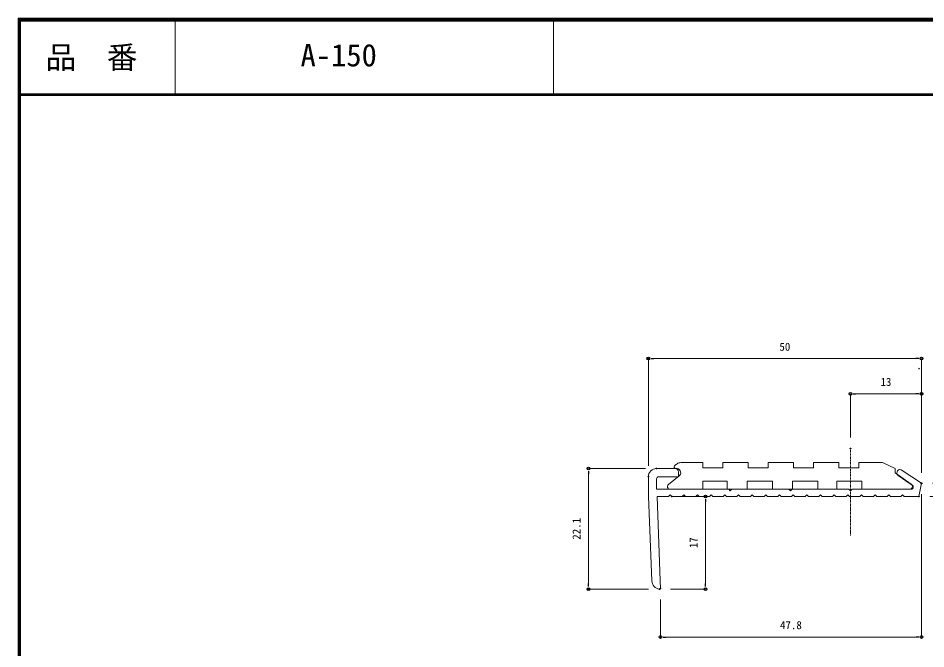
# Model space of a CAD drawing. Units: millimetres, scale not verified. Extents: x -140 to 140, y -96 to 96.
# Drawn here: x -140.5 to 25.7, y -19.7 to 95.7 of the extents above; entities that cross this region are included whole.
import ezdxf
from ezdxf.enums import TextEntityAlignment as Align

# ---------------------------------------------------------------- set-up
doc = ezdxf.new("R2010")
doc.units = ezdxf.units.MM
doc.header["$LTSCALE"] = 0.25
doc.header["$PDMODE"] = 32
doc.header["$PDSIZE"] = 0.125
doc.linetypes.add('USER1', pattern=[1.21666, 0.935822, -0.093613, 0.093613, -0.093613])
doc.layers.add('0-0_0', color=7, linetype='Continuous')
doc.layers.add('0-1_Defpoints', color=7, linetype='Continuous')
for name, color, linetype, lineweight in [('0-2_一般', 7, 'Continuous', 18), ('0-3_CENTER', 2, 'USER1', 18), ('0-5_GREEN', 3, 'Continuous', 18), ('0-7_LEVEL002', 7, 'Continuous', 18)]:
    doc.layers.add(name, color=color, linetype=linetype, lineweight=lineweight)
doc.styles.add('ＭＳ ゴシック', font='')
doc.styles.get('ＭＳ ゴシック').set_extended_font_data('MS Gothic')

# ---------------------------------------------------------------- blocks, each defined once
blk = doc.blocks.new('_DOT')
at = {"layer": '0-0_0'}
blk.add_line((-0.5, 0), (-1, 0), dxfattribs=at)
blk.add_circle((0, 0), 0.25, dxfattribs=at)
blk.add_circle((0, 0), 0.25, dxfattribs=at)
blk = doc.blocks.new('D24')
at = {"layer": '0-1_Defpoints'}
for p in [(0.7332, 1.0386), (0.2332, -1.3614), (13.6092, -1.3614)]:
    blk.add_point(p, dxfattribs=at)
at = {"layer": '0-2_一般', "color": 3}
for p, q in [((13.6092, 2.0386), (13.6092, 3.0386)), ((2.7332, 1.0386), (13.6092, 1.0386)), ((13.6092, 1.0386), (13.6092, -1.3614)), ((2.2332, -1.3614), (13.6092, -1.3614)), ((13.6092, -2.3614), (13.6092, -3.3614))]:
    blk.add_line(p, q, dxfattribs=at)
at = {"layer": '0-2_一般'}
for p, rotation in [((13.6092, 1.0386), 270), ((13.6092, -1.3614), 90)]:
    blk.add_blockref('_DOT', p, dxfattribs=dict(at, rotation=rotation))
at = {"layer": '0-2_一般', "style": 'ＭＳ ゴシック'}
blk.add_text('2.4', height=1.466, rotation=90, dxfattribs=at).set_placement((12.6092, 2.817), align=Align.BOTTOM_LEFT)
blk = doc.blocks.new('D25')
at = {"layer": '0-1_Defpoints'}
for p in [(-49.2768, 23.8423), (-49.2768, 2.2486), (0.7198, 1.0476)]:
    blk.add_point(p, dxfattribs=at)
at = {"layer": '0-2_一般', "color": 3}
for p, q in [((-49.2768, 4.2486), (-49.2768, 23.8423)), ((-0.2802, 23.8423), (-48.2768, 23.8423)), ((0.7198, 3.0476), (0.7198, 23.8423))]:
    blk.add_line(p, q, dxfattribs=at)
at = {"layer": '0-2_一般', "rotation": 180}
blk.add_blockref('_DOT', (-49.2768, 23.8423), dxfattribs=at)
at = {"layer": '0-2_一般'}
blk.add_blockref('_DOT', (0.7198, 23.8423), dxfattribs=at)
at = {"layer": '0-2_一般', "style": 'ＭＳ ゴシック'}
blk.add_text('50', height=1.466, dxfattribs=at).set_placement((-25.2785, 24.8423), align=Align.BOTTOM_LEFT)
blk = doc.blocks.new('D26')
at = {"layer": '0-1_Defpoints'}
for p in [(0.7198, 17.4165), (-12.2668, 7.4262), (0.7198, 0.9743)]:
    blk.add_point(p, dxfattribs=at)
at = {"layer": '0-2_一般', "color": 3}
for p, q in [((-12.2668, 9.4262), (-12.2668, 17.4165)), ((-11.2668, 17.4165), (-0.2802, 17.4165)), ((0.7198, 2.9743), (0.7198, 17.4165))]:
    blk.add_line(p, q, dxfattribs=at)
at = {"layer": '0-2_一般', "rotation": 180}
blk.add_blockref('_DOT', (-12.2668, 17.4165), dxfattribs=at)
at = {"layer": '0-2_一般'}
blk.add_blockref('_DOT', (0.7198, 17.4165), dxfattribs=at)
at = {"layer": '0-2_一般', "style": 'ＭＳ ゴシック'}
blk.add_text('13', height=1.466, dxfattribs=at).set_placement((-6.7735, 18.4165), align=Align.BOTTOM_LEFT)
blk = doc.blocks.new('D27')
at = {"layer": '0-1_Defpoints'}
for p in [(-47.7768, 3.7386), (-60.2546, -18.3191), (-47.2239, -18.3191)]:
    blk.add_point(p, dxfattribs=at)
at = {"layer": '0-2_一般', "color": 3}
for p, q in [((-49.7768, 3.7386), (-60.2546, 3.7386)), ((-60.2546, 2.7386), (-60.2546, -17.3191)), ((-49.2239, -18.3191), (-60.2546, -18.3191))]:
    blk.add_line(p, q, dxfattribs=at)
at = {"layer": '0-2_一般'}
for p, rotation in [((-60.2546, 3.7386), 90), ((-60.2546, -18.3191), 270)]:
    blk.add_blockref('_DOT', p, dxfattribs=dict(at, rotation=rotation))
at = {"layer": '0-2_一般', "style": 'ＭＳ ゴシック'}
blk.add_text('22.1', height=1.466, rotation=90, dxfattribs=at).set_placement((-61.2546, -9.2902), align=Align.BOTTOM_LEFT)
blk = doc.blocks.new('D28')
at = {"layer": '0-1_Defpoints'}
for p in [(-44.9668, -1.3614), (-38.8225, -1.3614), (-47.2239, -18.3191)]:
    blk.add_point(p, dxfattribs=at)
at = {"layer": '0-2_一般', "color": 3}
for p, q in [((-42.9668, -1.3614), (-38.8225, -1.3614)), ((-38.8225, -17.3191), (-38.8225, -2.3614)), ((-45.2239, -18.3191), (-38.8225, -18.3191))]:
    blk.add_line(p, q, dxfattribs=at)
at = {"layer": '0-2_一般'}
for p, rotation in [((-38.8225, -1.3614), 90), ((-38.8225, -18.3191), 270)]:
    blk.add_blockref('_DOT', p, dxfattribs=dict(at, rotation=rotation))
at = {"layer": '0-2_一般', "style": 'ＭＳ ゴシック'}
blk.add_text('17', height=1.466, rotation=90, dxfattribs=at).set_placement((-39.8225, -10.8402), align=Align.BOTTOM_LEFT)
blk = doc.blocks.new('D29')
at = {"layer": '0-1_Defpoints'}
for p in [(0.7332, 1.0386), (-47.0691, -18.2063), (-47.0691, -27.09)]:
    blk.add_point(p, dxfattribs=at)
at = {"layer": '0-2_一般', "color": 3}
for p, q in [((0.7332, -0.9614), (0.7332, -27.09)), ((-47.0691, -20.2063), (-47.0691, -27.09)), ((-0.2668, -27.09), (-46.0691, -27.09))]:
    blk.add_line(p, q, dxfattribs=at)
at = {"layer": '0-2_一般', "rotation": 180}
blk.add_blockref('_DOT', (-47.0691, -27.09), dxfattribs=at)
at = {"layer": '0-2_一般'}
blk.add_blockref('_DOT', (0.7332, -27.09), dxfattribs=at)
at = {"layer": '0-2_一般', "style": 'ＭＳ ゴシック'}
blk.add_text('47.8', height=1.466, dxfattribs=at).set_placement((-25.1679, -26.09), align=Align.BOTTOM_LEFT)

msp = doc.modelspace()

# ---------------------------------------------------------------- linework, layer by layer
at = {"layer": '0-2_一般'}
for p, q in [((-23.6208, 13.2713), (-20.2208, 13.2713)), ((-22.9703, -7.2912), (-22.9131, -8.6725))]:
    msp.add_line(p, q, dxfattribs=at)
for points in [[(-24.4699, -7.305), (-25.1208, 8.1713), (-25.1208, 9.4713), (-25.1208, 9.4713), (-25.1208, 11.7813)], [(-19.6208, 12.6713), (-19.6208, 11.7713), (-23.2108, 11.7713)], [(21.3692, 12.9376), (24.8892, 10.5713), (24.3892, 8.1713), (22.8392, 8.1713), (21.6892, 8.1713), (21.3892, 8.4713), (21.0892, 8.1713), (19.1892, 8.1713), (18.8892, 8.4713), (18.5892, 8.1713), (16.6892, 8.1713), (16.3892, 8.4713), (16.0892, 8.1713), (14.1892, 8.1713), (13.8892, 8.4713), (13.5892, 8.1713), (11.6892, 8.1713), (11.3892, 8.4713), (11.0892, 8.1713), (9.1892, 8.1713), (8.8892, 8.4713), (8.5892, 8.1713), (6.6892, 8.1713), (6.3892, 8.4713), (6.0892, 8.1713), (4.1892, 8.1713), (3.8892, 8.4713), (3.5892, 8.1713), (1.6892, 8.1713), (1.3892, 8.4713), (1.0892, 8.1713), (-0.8108, 8.1713), (-1.1108, 8.4713), (-1.4108, 8.1713), (-3.3108, 8.1713), (-3.6108, 8.4713), (-3.9108, 8.1713), (-5.8108, 8.1713), (-6.1108, 8.4713), (-6.4108, 8.1713)], [(23.365, 10.0359), (23.3521, 10.0669), (23.3369, 10.0968), (23.3192, 10.1254), (23.2994, 10.1525), (23.2774, 10.1779), (23.2535, 10.2015), (23.2278, 10.2231), (23.2004, 10.2426), (22.8392, 10.4893), (20.6092, 11.9913)], [(-23.6208, 11.3613), (-23.6208, 9.4713), (-23.3108, 9.4713), (-10.4108, 9.4713), (-10.1108, 9.1713), (-9.8108, 9.4713), (0.5892, 9.4713), (0.8892, 9.1713), (1.1892, 9.4713), (11.5892, 9.4713), (11.8892, 9.1713), (12.1892, 9.4713), (21.6892, 9.4713), (22.8392, 9.4713), (22.8392, 9.472), (22.9714, 9.472), (23.0049, 9.4734), (23.0383, 9.4774), (23.0712, 9.4841), (23.1035, 9.4934), (23.1349, 9.5052), (23.1653, 9.5195), (23.1944, 9.5363), (23.2221, 9.5552), (23.2482, 9.5764), (23.2725, 9.5996), (23.2949, 9.6246), (23.3152, 9.6513), (23.3333, 9.6796), (23.3491, 9.7093), (23.3625, 9.7401), (23.3733, 9.7719), (23.3816, 9.8044), (23.3872, 9.8375), (23.3902, 9.871), (23.3905, 9.9046), (23.3881, 9.9381), (23.383, 9.9713), (23.3753, 10.0039), (23.365, 10.0359)], [(-6.4108, 8.1713), (-8.3108, 8.1713), (-8.6108, 8.4713), (-8.9108, 8.1713), (-10.8108, 8.1713), (-11.1108, 8.4713), (-11.4108, 8.1713), (-13.3108, 8.1713), (-13.6108, 8.4713), (-13.9108, 8.1713), (-15.8108, 8.1713), (-16.1108, 8.4713), (-16.4108, 8.1713), (-18.3108, 8.1713), (-18.6108, 8.4713), (-18.9108, 8.1713), (-20.8108, 8.1713), (-21.1108, 8.4713), (-21.4108, 8.1713), (-23.3108, 8.1713), (-23.5248, 8.1713), (-23.5308, 8.1713), (-22.9703, -7.2912)], [(-22.9131, -8.6725), (-22.9131, -8.6735), (-22.9134, -8.6734)]]:
    msp.add_lwpolyline(points, dxfattribs=at)
for centre, radius, start, end in [((-23.6208, 11.7713), 1.5, 134.80902, 179.61803), ((-23.6208, 11.7713), 1.5, 90, 134.80902), ((-23.1908, 11.3413), 0.4305, 135, 177.337), ((-23.1908, 11.3413), 0.4305, 92.663, 135), ((-20.2208, 12.6713), 0.6, 45, 90), ((-20.2208, 12.6713), 0.6, 360, 45), ((20.9892, 12.4644), 0.6068, 141.22878, 231.22878), ((20.9892, 12.4644), 0.6068, 51.22878, 141.22878), ((-22.9703, -7.2912), 1.4996, 180.52843, 223.04321), ((-22.9703, -7.2912), 1.4996, 223.04321, 265.51472), ((-22.9703, -7.2913), 1.4995, 265.51472, 265.55798), ((-23.0767, -8.6475), 0.1392, 265.98841, 281.2871), ((-23.0742, -8.6146), 0.1712, 278.28314, 296.77469), ((-23.0742, -8.6146), 0.1712, 296.77469, 339.88833)]:
    msp.add_arc(centre, radius, start, end, dxfattribs=at)
at = {"layer": '0-3_CENTER'}
msp.add_line((11.8892, 16.9589), (11.8892, 0.9554), dxfattribs=at)
at = {"layer": '0-5_GREEN'}
for p, q in [((140.49, 95.6654), (-140.49, 95.6654)), ((140.35, 95.5254), (-140.385, 95.5254)), ((140.21, 95.3854), (-140.28, 95.3854)), ((140.07, 95.2454), (-140.175, 95.2454)), ((139.93, 95.1054), (-140.07, 95.1054)), ((-111.7453, 95.1054), (-111.7453, 81.5254)), ((-42.5045, 95.2938), (-42.5045, 81.7138)), ((139.93, 81.8054), (-140.175, 81.8054)), ((139.93, 81.6654), (-140.175, 81.6654)), ((139.93, 81.5254), (-140.175, 81.5254))]:
    msp.add_line(p, q, dxfattribs=at)
for points in [[(-140.49, 95.6654), (-140.49, -95.6654), (140.49, -95.6654)], [(-140.385, 95.5254), (-140.385, -95.5604), (140.35, -95.5604)], [(-140.28, 95.3854), (-140.28, -95.4554), (140.21, -95.4554)], [(-140.175, 95.2454), (-140.175, -95.3504), (140.07, -95.3504)], [(-140.07, 95.1054), (-140.07, -95.2454), (139.93, -95.2454)]]:
    msp.add_lwpolyline(points, dxfattribs=at)
msp.add_point((24.4386, 31.5509), dxfattribs=at)
at = {"layer": '0-7_LEVEL002'}
for p, q in [((-20.32, 13.7831), (-20.3165, 13.7868)), ((-19.6936, 14.2184), (-19.6916, 14.2193)), ((-21.4257, 10.3671), (-19.4768, 11.9277)), ((-19.8177, 13.264), (-20.1151, 13.2713)), ((-19.4074, 13.0517), (-19.4104, 13.0548)), ((-19.2497, 12.2365), (-19.2485, 12.2397))]:
    msp.add_line(p, q, dxfattribs=at)
for points in [[(-20.38, 13.4506), (-20.3823, 13.4563), (-20.3832, 13.4586)], [(-18.9541, 14.3713), (-15.1243, 14.3713), (-15.1243, 13.3713), (-11.4603, 13.3713), (-11.4603, 14.3713), (-6.8321, 14.3713), (-6.8321, 13.3713), (-3.1681, 13.3713), (-3.1681, 14.3713), (1.4602, 14.3713), (1.4602, 13.3713), (5.1242, 13.3713), (5.1242, 14.3713), (9.7524, 14.3713), (9.7524, 13.3713), (13.4164, 13.3713), (13.4164, 14.3713), (17.7713, 14.3713), (20.048, 13.2713), (20.048, 12.4713), (23.0068, 10.3848)], [(-19.2029, 12.6278), (-19.203, 12.6286), (-19.2036, 12.6328)], [(22.7357, 9.4713), (13.995, 9.4713), (13.995, 10.9713), (9.3667, 10.9713), (9.3667, 9.4713), (5.8956, 9.4713), (5.8956, 10.9713), (1.2673, 10.9713), (1.2673, 9.4713), (-2.3967, 9.4713), (-2.3967, 10.9713), (-7.0249, 10.9713), (-7.0249, 9.4713), (-10.689, 9.4713), (-10.689, 10.9713), (-15.1243, 10.9713), (-15.1243, 9.4713), (-21.1311, 9.4713)], [(-21.5838, 9.799), (-21.5874, 9.8099), (-21.5895, 9.8162)], [(23.1988, 9.8318), (23.1965, 9.8242), (23.1931, 9.8127)]]:
    msp.add_lwpolyline(points, dxfattribs=at)
for centre, radius, start, end in [((-20.1002, 13.5719), 0.3048, 136.14275, 201.81963), ((-20.1151, 13.5566), 0.2853, 201.81963, 270), ((-18.9368, 12.461), 1.9135, 113.29851, 136.14275), ((-18.9541, 12.5065), 1.8648, 90, 113.29851), ((-19.9202, 12.5632), 0.7083, 43.95631, 81.68008), ((-19.9399, 12.506), 0.7409, 308.68537, 338.66473), ((-19.9496, 12.5289), 0.7532, 7.93392, 43.95631), ((-19.9687, 12.521), 0.7732, 338.66473, 7.93392), ((-21.1107, 9.9737), 0.504, 128.68537, 198.20668), ((22.7175, 9.9746), 0.502, 343.47106, 54.80859), ((-21.1311, 9.9479), 0.4766, 198.20668, 270), ((22.7357, 9.9484), 0.477, 270, 343.47106)]:
    msp.add_arc(centre, radius, start, end, dxfattribs=at)

# ---------------------------------------------------------------- block references
at = {"layer": '0-2_一般'}
for name in ['D25', 'D26', 'D24', 'D27', 'D29', 'D28']:
    msp.add_blockref(name, (24.156, 9.5327), dxfattribs=at)

# ---------------------------------------------------------------- texts
at = {"layer": '0-5_GREEN', "color": 7, "style": 'ＭＳ ゴシック'}
for s, p in [('品\u3000番', (-135.4637, 85.2061)), ('A-150', (-88.7916, 85.6096))]:
    msp.add_text(s, height=4.106, dxfattribs=at).set_placement(p, align=Align.BOTTOM_LEFT)

doc.saveas('drawing.dxf')
